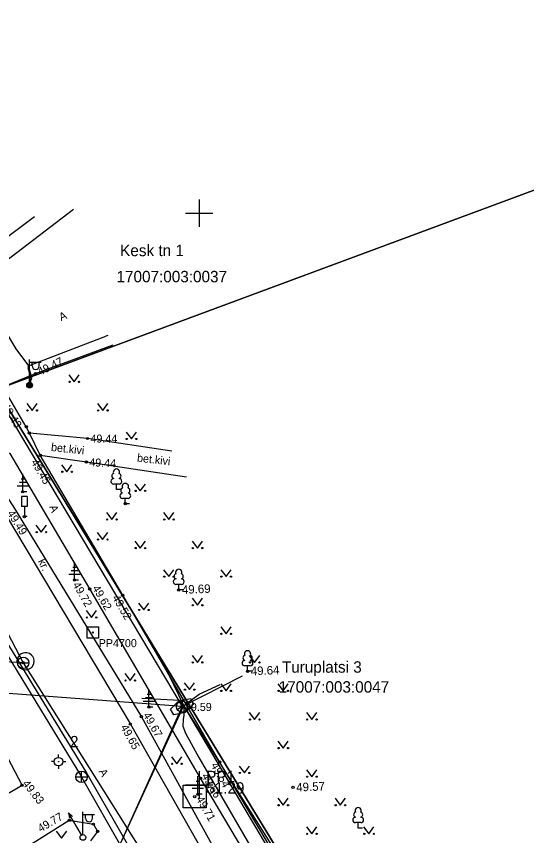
# Model space of a CAD drawing. Extents: x 641349 to 641717, y 6455477 to 6455943.
# Drawn here: x 641484 to 641528.6, y 6455795.6 to 6455867.2 of the extents above; entities that cross this region are included whole.
import ezdxf

# ---------------------------------------------------------------- set-up
doc = ezdxf.new("R2010")
doc.units = 0
for name, color, linetype in [('ALUSVORK', 7, 'Continuous'), ('HALJASTUS', 7, 'Continuous'), ('HOONEDET', 7, 'Continuous'), ('KKAEV', 7, 'Continuous'), ('KORGUS', 7, 'Continuous'), ('KTRASS', 7, 'Continuous'), ('LIIKLUS', 7, 'Continuous'), ('MPKAABEL', 7, 'Continuous'), ('MPOHULIIN', 7, 'Continuous'), ('PIIR', 7, 'Continuous'), ('POST', 7, 'Continuous'), ('PUU', 7, 'Continuous'), ('SIKAEV', 7, 'Continuous'), ('SITRASS', 7, 'Continuous'), ('TEE', 7, 'Continuous'), ('VKAEV', 7, 'Continuous'), ('VORK', 7, 'Continuous'), ('VTRASS', 7, 'Continuous')]:
    doc.layers.add(name, color=color, linetype=linetype)

# ---------------------------------------------------------------- blocks, each defined once
blk = doc.blocks.new('MURU')
at = {"layer": 'HALJASTUS'}
for p, q in [((-0.93, 1.21), (0, 0)), ((0, 0), (0.89, 1.21))]:
    blk.add_line(p, q, dxfattribs=at)
for centre in [(-0.8, 0), (0.86, 0)]:
    blk.add_circle(centre, 0.11, dxfattribs=at)
blk = doc.blocks.new('KOHPP')
at = {"layer": 'ALUSVORK'}
blk.add_lwpolyline([(-1, 1), (1, 1), (1, -1), (-1, -1)], close=True, dxfattribs=at)
blk.add_circle((0, 0), 0.1, dxfattribs=at)

msp = doc.modelspace()

# ---------------------------------------------------------------- linework, layer by layer
at = {"layer": 'ALUSVORK'}
for p, q in [((641487.335, 6455802.036), (641487.085, 6455802.036)), ((641487.71, 6455802.411), (641487.71, 6455802.661)), ((641488.085, 6455802.036), (641488.335, 6455802.036)), ((641487.71, 6455801.661), (641487.71, 6455801.411))]:
    msp.add_line(p, q, dxfattribs=at)
msp.add_lwpolyline([(641490.21, 6455813.83), (641491.21, 6455813.83), (641491.21, 6455812.83), (641490.21, 6455812.83)], close=True, dxfattribs=at)
msp.add_lwpolyline([(641490.21, 6455813.83), (641491.21, 6455813.83), (641491.21, 6455812.83), (641490.21, 6455812.83)], close=True, dxfattribs=at)
msp.add_lwpolyline([(641490.21, 6455813.83), (641491.21, 6455813.83), (641491.21, 6455812.83), (641490.21, 6455812.83)], close=True, dxfattribs=at)
for centre, radius in [((641490.71, 6455813.33), 0.05), ((641490.71, 6455813.33), 0.05), ((641490.71, 6455813.33), 0.05), ((641487.71, 6455802.036), 0.375), ((641487.71, 6455802.036), 0.022)]:
    msp.add_circle(centre, radius, dxfattribs=at)
at = {"layer": 'HALJASTUS'}
for p, q in [((641484.928, 6455833.359), (641485.392, 6455832.752)), ((641485.392, 6455832.752), (641485.837, 6455833.359)), ((641491.108, 6455833.357), (641491.572, 6455832.751)), ((641491.572, 6455832.751), (641492.017, 6455833.357)), ((641493.608, 6455830.857), (641494.072, 6455830.251)), ((641494.072, 6455830.251), (641494.517, 6455830.857)), ((641487.971, 6455827.995), (641488.434, 6455827.388)), ((641488.434, 6455827.388), (641488.88, 6455827.995)), ((641494.391, 6455826.314), (641494.854, 6455825.707)), ((641494.854, 6455825.707), (641495.3, 6455826.314)), ((641491.891, 6455823.817), (641492.354, 6455823.211)), ((641492.354, 6455823.211), (641492.8, 6455823.817)), ((641496.89, 6455823.817), (641497.353, 6455823.211)), ((641497.353, 6455823.211), (641497.799, 6455823.817)), ((641485.729, 6455822.71), (641486.192, 6455822.104)), ((641486.192, 6455822.104), (641486.638, 6455822.71)), ((641491.093, 6455822.07), (641491.557, 6455821.463)), ((641491.557, 6455821.463), (641492.002, 6455822.07)), ((641494.391, 6455821.317), (641494.854, 6455820.711)), ((641494.854, 6455820.711), (641495.3, 6455821.317)), ((641499.39, 6455821.317), (641499.853, 6455820.711)), ((641499.853, 6455820.711), (641500.299, 6455821.317)), ((641496.89, 6455818.821), (641497.353, 6455818.214)), ((641497.353, 6455818.214), (641497.799, 6455818.821)), ((641501.889, 6455818.821), (641502.352, 6455818.214)), ((641502.352, 6455818.214), (641502.798, 6455818.821)), ((641494.696, 6455815.905), (641495.16, 6455815.298)), ((641495.16, 6455815.298), (641495.605, 6455815.905)), ((641499.39, 6455816.321), (641499.853, 6455815.714)), ((641499.853, 6455815.714), (641500.299, 6455816.321)), ((641490.115, 6455815.246), (641490.578, 6455814.639)), ((641490.578, 6455814.639), (641491.024, 6455815.246)), ((641501.889, 6455813.824), (641502.352, 6455813.217)), ((641502.352, 6455813.217), (641502.798, 6455813.824)), ((641499.39, 6455811.324), (641499.853, 6455810.717)), ((641499.853, 6455810.717), (641500.299, 6455811.324)), ((641504.389, 6455811.324), (641504.852, 6455810.717)), ((641504.852, 6455810.717), (641505.298, 6455811.324)), ((641493.495, 6455809.74), (641493.959, 6455809.133)), ((641493.959, 6455809.133), (641494.404, 6455809.74)), ((641498.7, 6455808.939), (641499.163, 6455808.332)), ((641499.163, 6455808.332), (641499.609, 6455808.939)), ((641501.889, 6455808.827), (641502.352, 6455808.221)), ((641502.352, 6455808.221), (641502.798, 6455808.827)), ((641506.888, 6455808.827), (641507.351, 6455808.221)), ((641507.351, 6455808.221), (641507.797, 6455808.827)), ((641504.389, 6455806.327), (641504.852, 6455805.721)), ((641504.852, 6455805.721), (641505.298, 6455806.327)), ((641509.388, 6455806.327), (641509.851, 6455805.721)), ((641509.851, 6455805.721), (641510.297, 6455806.327)), ((641506.888, 6455803.831), (641507.351, 6455803.224)), ((641507.351, 6455803.224), (641507.797, 6455803.831)), ((641497.579, 6455802.453), (641498.042, 6455801.847)), ((641498.042, 6455801.847), (641498.488, 6455802.453)), ((641503.504, 6455801.653), (641503.967, 6455801.046)), ((641503.967, 6455801.046), (641504.413, 6455801.653)), ((641509.388, 6455801.331), (641509.851, 6455800.724)), ((641509.851, 6455800.724), (641510.297, 6455801.331)), ((641506.888, 6455798.834), (641507.351, 6455798.227)), ((641507.351, 6455798.227), (641507.797, 6455798.834)), ((641511.887, 6455798.834), (641512.35, 6455798.227)), ((641512.35, 6455798.227), (641512.796, 6455798.834)), ((641509.388, 6455796.334), (641509.851, 6455795.727)), ((641509.851, 6455795.727), (641510.297, 6455796.334)), ((641514.387, 6455796.334), (641514.85, 6455795.727)), ((641514.85, 6455795.727), (641515.296, 6455796.334)), ((641487.508, 6455795.963), (641487.971, 6455795.356)), ((641487.971, 6455795.356), (641488.417, 6455795.963))]:
    msp.add_line(p, q, dxfattribs=at)
for centre in [(641484.991, 6455832.752), (641485.819, 6455832.752), (641491.171, 6455832.751), (641491.999, 6455832.751), (641493.671, 6455830.251), (641494.499, 6455830.251), (641488.033, 6455827.388), (641488.862, 6455827.388), (641494.453, 6455825.707), (641495.282, 6455825.707), (641491.953, 6455823.211), (641492.782, 6455823.211), (641496.952, 6455823.211), (641497.781, 6455823.211), (641485.791, 6455822.104), (641486.62, 6455822.104), (641491.156, 6455821.463), (641491.985, 6455821.463), (641494.453, 6455820.711), (641495.282, 6455820.711), (641499.452, 6455820.711), (641500.281, 6455820.711), (641496.952, 6455818.214), (641497.781, 6455818.214), (641501.951, 6455818.214), (641502.78, 6455818.214), (641499.452, 6455815.714), (641500.281, 6455815.714), (641494.759, 6455815.298), (641495.588, 6455815.298), (641490.177, 6455814.639), (641491.006, 6455814.639), (641501.951, 6455813.217), (641502.78, 6455813.217), (641499.452, 6455810.717), (641500.281, 6455810.717), (641504.451, 6455810.717), (641505.28, 6455810.717), (641493.558, 6455809.133), (641494.387, 6455809.133), (641498.762, 6455808.332), (641499.591, 6455808.332), (641501.951, 6455808.221), (641502.78, 6455808.221), (641506.95, 6455808.221), (641507.779, 6455808.221), (641504.451, 6455805.721), (641505.28, 6455805.721), (641509.45, 6455805.721), (641510.279, 6455805.721), (641506.95, 6455803.224), (641507.779, 6455803.224), (641497.641, 6455801.847), (641498.47, 6455801.847), (641503.566, 6455801.046), (641504.395, 6455801.046), (641509.45, 6455800.724), (641510.279, 6455800.724), (641506.95, 6455798.227), (641507.779, 6455798.227), (641511.949, 6455798.227), (641512.778, 6455798.227), (641509.45, 6455795.727), (641510.279, 6455795.727), (641514.449, 6455795.727), (641515.278, 6455795.727)]:
    msp.add_circle(centre, 0.055, dxfattribs=at)
at = {"layer": 'KKAEV'}
for p, q in [((641489.211, 6455800.701), (641490.211, 6455800.701)), ((641489.711, 6455800.201), (641489.711, 6455801.201))]:
    msp.add_line(p, q, dxfattribs=at)
msp.add_circle((641489.711, 6455800.701), 0.5, dxfattribs=at)
at = {"layer": 'KORGUS'}
for centre in [(641485.695, 6455835.97), (641485.695, 6455835.97), (641485.172, 6455834.962), (641484.882, 6455831.321), (641485.155, 6455830.767), (641490.237, 6455830.292), (641486.109, 6455828.823), (641490.14, 6455828.239), (641484.575, 6455825.632), (641493.546, 6455824.584), (641484.716, 6455823.462), (641489.098, 6455817.913), (641490.429, 6455817.14), (641498.215, 6455817.057), (641493.322, 6455816.588), (641484.608, 6455810.683), (641504.239, 6455809.939), (641495.606, 6455806.806), (641498.503, 6455806.816), (641498.508, 6455806.85), (641494.954, 6455805.961), (641493.993, 6455805.314), (641501.786, 6455802.016), (641500.129, 6455800.591), (641484.515, 6455799.957), (641508.218, 6455799.781), (641499.896, 6455799.187), (641488.639, 6455796.91), (641490.758, 6455796.569), (641491.117, 6455795.94)]:
    msp.add_circle(centre, 0.1, dxfattribs=at)
at = {"layer": 'KTRASS'}
for points in [[(641445.798, 6455817.743), (641460.825, 6455827.017), (641470.342, 6455832.463), (641489.711, 6455800.701)], [(641490.689, 6455747.275), (641495.172, 6455742.53), (641514.762, 6455756.766), (641489.711, 6455800.701)]]:
    msp.add_lwpolyline(points, dxfattribs=at)
at = {"layer": 'LIIKLUS'}
for p, q in [((641484.466, 6455825.212), (641484.466, 6455824.362)), ((641484.966, 6455825.212), (641484.466, 6455825.212)), ((641484.966, 6455825.212), (641484.966, 6455824.362)), ((641484.966, 6455824.362), (641484.466, 6455824.362)), ((641484.716, 6455824.362), (641484.716, 6455823.462)), ((641484.966, 6455823.462), (641484.716, 6455823.462))]:
    msp.add_line(p, q, dxfattribs=at)
at = {"layer": 'MPKAABEL'}
msp.add_line((641492.019, 6455839.305), (641491.85, 6455839.24), dxfattribs=at)
for points in [[(641480.31, 6455844.41), (641480.94, 6455843.15), (641483.96, 6455838.13), (641485.08, 6455836.66), (641485.02, 6455836.5), (641485.27, 6455835.6), (641485.172, 6455834.962)], [(641485.172, 6455834.962), (641485.37, 6455835.61), (641485.09, 6455836.66), (641491.85, 6455839.24)]]:
    msp.add_lwpolyline(points, dxfattribs=at)
at = {"layer": 'MPOHULIIN'}
for p, q in [((641488.569, 6455797.565), (641488.669, 6455797.1)), ((641488.569, 6455797.565), (641488.927, 6455797.251)), ((641489.713, 6455795.627), (641488.569, 6455797.565))]:
    msp.add_line(p, q, dxfattribs=at)
at = {"layer": 'PIIR'}
for points in [[(641458.339, 6455875.692), (641482.27, 6455834.59), (641543.121, 6455857.134)], [(641589.426, 6455648.229), (641550.26, 6455712.24), (641554.42, 6455714.05), (641575.07, 6455711.45), (641604.77, 6455715.78), (641605.35, 6455722.04), (641575, 6455717.51), (641550.42, 6455720.59), (641529.94, 6455756.51), (641523.39, 6455767.25), (641482.27, 6455834.59), (641458.339, 6455875.692)], [(641543.121, 6455857.134), (641482.27, 6455834.59), (641523.39, 6455767.25), (641571.984, 6455801.982)]]:
    msp.add_lwpolyline(points, dxfattribs=at)
at = {"layer": 'POST'}
for p, q in [((641485.172, 6455835.212), (641485.172, 6455837.212)), ((641485.172, 6455836.962), (641486.172, 6455836.962)), ((641485.399, 6455836.641), (641485.399, 6455836.962)), ((641486.011, 6455836.641), (641486.011, 6455836.962)), ((641485.172, 6455834.962), (641485.172, 6455834.962)), ((641489.84, 6455795.662), (641489.84, 6455797.662)), ((641489.84, 6455797.412), (641490.84, 6455797.412)), ((641490.067, 6455797.091), (641490.067, 6455797.412)), ((641490.679, 6455797.091), (641490.679, 6455797.412))]:
    msp.add_line(p, q, dxfattribs=at)
for centre, radius in [((641485.172, 6455834.962), 0.25), ((641485.172, 6455834.962), 0.225), ((641485.172, 6455834.962), 0.2), ((641485.172, 6455834.962), 0.175), ((641485.172, 6455834.962), 0.15), ((641485.172, 6455834.962), 0.125), ((641485.172, 6455834.962), 0.1), ((641485.172, 6455834.962), 0.075), ((641485.172, 6455834.962), 0.05), ((641485.172, 6455834.962), 0.025), ((641489.84, 6455795.412), 0.25)]:
    msp.add_circle(centre, radius, dxfattribs=at)
for centre in [(641485.705, 6455836.641), (641490.373, 6455797.091)]:
    msp.add_arc(centre, 0.306, 180, 0, dxfattribs=at)
at = {"layer": 'PUU'}
for p, q in [((641484.575, 6455825.632), (641484.575, 6455827.207)), ((641484.875, 6455826.432), (641484.275, 6455826.432)), ((641484.725, 6455826.732), (641484.425, 6455826.732)), ((641485.075, 6455826.132), (641484.075, 6455826.132)), ((641493.008, 6455826.307), (641492.528, 6455826.307)), ((641492.768, 6455825.832), (641492.768, 6455826.307)), ((641493.148, 6455825.832), (641492.768, 6455825.832)), ((641484.935, 6455825.632), (641484.575, 6455825.632)), ((641493.785, 6455825.051), (641493.305, 6455825.051)), ((641493.545, 6455824.576), (641493.545, 6455825.051)), ((641493.925, 6455824.576), (641493.545, 6455824.576)), ((641489.098, 6455817.913), (641489.098, 6455819.488)), ((641489.398, 6455818.713), (641488.798, 6455818.713)), ((641489.248, 6455819.013), (641488.948, 6455819.013)), ((641489.598, 6455818.413), (641488.598, 6455818.413)), ((641489.458, 6455817.913), (641489.098, 6455817.913)), ((641498.456, 6455817.536), (641497.976, 6455817.536)), ((641498.216, 6455817.061), (641498.216, 6455817.536)), ((641498.596, 6455817.061), (641498.216, 6455817.061)), ((641504.475, 6455810.418), (641503.995, 6455810.418)), ((641504.235, 6455809.943), (641504.235, 6455810.418)), ((641504.615, 6455809.943), (641504.235, 6455809.943)), ((641495.756, 6455807.906), (641495.456, 6455807.906)), ((641495.606, 6455806.806), (641495.606, 6455808.381)), ((641496.106, 6455807.306), (641495.106, 6455807.306)), ((641495.906, 6455807.606), (641495.306, 6455807.606)), ((641495.966, 6455806.806), (641495.606, 6455806.806)), ((641499.896, 6455799.187), (641499.896, 6455800.762)), ((641500.196, 6455799.987), (641499.596, 6455799.987)), ((641500.046, 6455800.287), (641499.746, 6455800.287)), ((641500.396, 6455799.687), (641499.396, 6455799.687)), ((641500.256, 6455799.187), (641499.896, 6455799.187)), ((641514.152, 6455796.702), (641513.672, 6455796.702)), ((641513.912, 6455796.227), (641513.912, 6455796.702)), ((641514.292, 6455796.227), (641513.912, 6455796.227))]:
    msp.add_line(p, q, dxfattribs=at)
for centre, radius, start, end in [((641492.598, 6455827.005), 0.233, 109.02174, 253.14154), ((641492.768, 6455827.352), 0.277, 332.5799, 207.4201), ((641492.938, 6455827.005), 0.233, 286.85082, 70.98591), ((641492.53, 6455826.545), 0.238, 90.0016, 269.3953), ((641493.005, 6455826.545), 0.238, 270.6047, 89.9984), ((641493.375, 6455825.748), 0.233, 109.02174, 253.14154), ((641493.545, 6455826.096), 0.277, 332.5799, 207.4201), ((641493.715, 6455825.748), 0.233, 286.85082, 70.98591), ((641493.307, 6455825.288), 0.238, 90.0016, 269.3953), ((641493.782, 6455825.288), 0.238, 270.6047, 89.9984), ((641498.216, 6455818.581), 0.277, 332.5799, 207.4201), ((641497.978, 6455817.774), 0.238, 90.0016, 269.3953), ((641498.046, 6455818.234), 0.233, 109.02174, 253.14154), ((641498.386, 6455818.234), 0.233, 286.85082, 70.98591), ((641498.453, 6455817.774), 0.238, 270.6047, 89.9984), ((641504.065, 6455811.115), 0.233, 109.02174, 253.14154), ((641504.235, 6455811.463), 0.277, 332.5799, 207.4201), ((641504.406, 6455811.115), 0.233, 286.85082, 70.98591), ((641503.998, 6455810.655), 0.238, 90.0016, 269.3953), ((641504.473, 6455810.655), 0.238, 270.6047, 89.9984), ((641513.912, 6455797.747), 0.277, 332.5799, 207.4201), ((641513.674, 6455796.94), 0.238, 90.0016, 269.3953), ((641513.742, 6455797.4), 0.233, 109.02174, 253.14154), ((641514.082, 6455797.4), 0.233, 286.85082, 70.98591), ((641514.149, 6455796.94), 0.238, 270.6047, 89.9984)]:
    msp.add_arc(centre, radius, start, end, dxfattribs=at)
at = {"layer": 'SIKAEV'}
for p, q in [((641498.508, 6455807.35), (641498.508, 6455806.85)), ((641498.508, 6455806.85), (641498.093, 6455806.575)), ((641498.508, 6455806.85), (641498.923, 6455806.575))]:
    msp.add_line(p, q, dxfattribs=at)
msp.add_circle((641498.508, 6455806.85), 0.5, dxfattribs=at)
at = {"layer": 'SITRASS'}
for points in [[(641469.421, 6455855.686), (641498.508, 6455806.85), (641503.808, 6455809.529)], [(641498.65, 6455806.94), (641497.35, 6455809.66)], [(641498.508, 6455806.85), (641470.073, 6455808.988)], [(641498.65, 6455806.94), (641499.99, 6455807.95), (641501.83, 6455808.79)], [(641498.65, 6455806.94), (641498.3, 6455807.38), (641494.98, 6455807.57)], [(641497.784, 6455806.128), (641497.508, 6455806.638), (641498.232, 6455807.36), (641498.232, 6455807.36), (641499.232, 6455807.572), (641499.508, 6455807.062), (641498.784, 6455806.34), (641498.784, 6455806.34), (641497.784, 6455806.128)], [(641486.47, 6455780.23), (641492.5, 6455793.53), (641498.65, 6455806.94)], [(641498.508, 6455806.85), (641486.515, 6455780.237)], [(641498.65, 6455806.94), (641498.66, 6455806.09), (641498.61, 6455805.72), (641498.59, 6455805.13), (641498.8, 6455804.52), (641499.97, 6455802.41), (641502.82, 6455797.48), (641506.5, 6455791.16), (641511.78, 6455782.04), (641513.33, 6455779.48), (641513.88, 6455778.43), (641514.2, 6455777.62), (641514.29, 6455777.25), (641514.31, 6455776.7), (641513.79, 6455774.76), (641512.7, 6455772.04), (641510.26, 6455766.36), (641507.89, 6455761.11), (641503.8, 6455752.76), (641499.54, 6455744.78), (641495.35, 6455737.36), (641494.9, 6455736.65), (641493.39, 6455735.02), (641487.76, 6455730.527)], [(641527.327, 6455753.413), (641522.29, 6455768.79), (641515.52, 6455779.35), (641509.54, 6455789.68), (641498.65, 6455806.94)], [(641521.935, 6455768.007), (641518.75, 6455773.04), (641516.46, 6455776.91), (641498.65, 6455806.94)]]:
    msp.add_lwpolyline(points, dxfattribs=at)
at = {"layer": 'TEE'}
msp.add_line((641485.695, 6455835.974), (641492.476, 6455838.481), dxfattribs=at)
for points in [[(641484.882, 6455831.321), (641482.817, 6455834.798), (641479.819, 6455839.926), (641479.314, 6455839.532), (641478.704, 6455838.753), (641478.352, 6455837.767), (641478.075, 6455836.808), (641478.025, 6455835.751), (641478.08, 6455834.753), (641478.513, 6455832.816)], [(641519.25, 6455767.43), (641506.416, 6455789.996), (641500.129, 6455800.591), (641490.429, 6455817.14), (641483.482, 6455828.994), (641480.845, 6455829.293), (641480.174, 6455830.896), (641482.058, 6455831.223), (641479.234, 6455836.578), (641478.352, 6455837.767)], [(641482.817, 6455834.798), (641485.695, 6455835.97)], [(641478.513, 6455832.816), (641479.23, 6455830.659), (641483.127, 6455823.567), (641493.993, 6455805.314), (641502.207, 6455790.841), (641514.954, 6455769.107), (641515.996, 6455768.085), (641516.978, 6455767.619), (641518.002, 6455767.151), (641519.25, 6455767.43), (641520.877, 6455767.616), (641522.409, 6455768.731), (641523.982, 6455768.84), (641525.142, 6455768.388), (641526.619, 6455768.98)], [(641478.513, 6455832.816), (641479.742, 6455830.895), (641480.212, 6455829.808), (641483.862, 6455824.169), (641494.954, 6455805.961), (641505.223, 6455787.337), (641515.505, 6455769.483), (641516.978, 6455767.619)], [(641490.237, 6455830.292), (641485.155, 6455830.767), (641484.882, 6455831.321)], [(641486.109, 6455828.823), (641485.155, 6455830.767)], [(641497.628, 6455829.197), (641490.237, 6455830.292)], [(641520.877, 6455767.616), (641514.347, 6455780.437), (641508.494, 6455790.757), (641501.786, 6455802.016), (641493.322, 6455816.588), (641486.109, 6455828.823), (641490.14, 6455828.239)], [(641490.14, 6455828.239), (641498.883, 6455826.936)], [(641474.018, 6455819.774), (641476.994, 6455814.077), (641479.737, 6455809.01), (641480.684, 6455807.232), (641484.515, 6455799.957), (641480.023, 6455797.345)], [(641478.627, 6455790.975), (641481.977, 6455792.738), (641483.353, 6455793.588), (641488.639, 6455796.91), (641490.758, 6455796.569), (641491.117, 6455795.94), (641490.486, 6455795.117)]]:
    msp.add_lwpolyline(points, dxfattribs=at)
at = {"layer": 'VKAEV'}
msp.add_line((641484.108, 6455810.683), (641485.108, 6455810.683), dxfattribs=at)
msp.add_circle((641484.608, 6455810.683), 0.5, dxfattribs=at)
at = {"layer": 'VORK'}
for p, q in [((641500, 6455851.2), (641500, 6455848.8)), ((641498.8, 6455850), (641501.2, 6455850)), ((641500, 6455801.2), (641500, 6455798.8)), ((641498.8, 6455800), (641501.2, 6455800))]:
    msp.add_line(p, q, dxfattribs=at)
at = {"layer": 'VTRASS'}
msp.add_line((641484.608, 6455810.683), (641473.684, 6455811.242), dxfattribs=at)
for points in [[(641467.84, 6455837.834), (641475.99, 6455842.508), (641477.154, 6455843.191), (641477.953, 6455841.927), (641488.998, 6455850.352)], [(641485.592, 6455849.687), (641471.766, 6455839.306), (641469.801, 6455838.106)], [(641472.982, 6455832.896), (641484.608, 6455810.683), (641519.405, 6455755.367)], [(641481.277, 6455815.523), (641490.189, 6455801.012), (641514.779, 6455758.128), (641515.408, 6455757.427), (641538.879, 6455716.801), (641539.978, 6455714.621), (641540.132, 6455714.316), (641555.979, 6455687.192)]]:
    msp.add_lwpolyline(points, dxfattribs=at)
msp.add_lwpolyline([(641484.171, 6455811.194), (641484.094, 6455811.01), (641484.07, 6455810.864), (641484.082, 6455810.672), (641484.145, 6455810.485), (641484.242, 6455810.335), (641484.375, 6455810.21), (641484.586, 6455810.102), (641484.755, 6455810.067), (641484.975, 6455810.086), (641485.145, 6455810.139), (641485.309, 6455810.254), (641485.417, 6455810.369), (641485.535, 6455810.61), (641485.568, 6455810.815), (641485.532, 6455811.045), (641485.447, 6455811.224), (641485.35, 6455811.344), (641485.155, 6455811.485), (641484.956, 6455811.552), (641484.765, 6455811.563), (641484.6, 6455811.532), (641484.446, 6455811.466), (641484.28, 6455811.337), (641484.204, 6455811.245)], close=True, dxfattribs=at)

# ---------------------------------------------------------------- block references
at = {"layer": 'ALUSVORK'}
msp.add_blockref('KOHPP', (641499.618, 6455798.987), dxfattribs=at)
at = {"layer": 'HALJASTUS', "xscale": 0.5, "yscale": 0.5}
msp.add_blockref('MURU', (641489.073, 6455835.247), dxfattribs=at)

# ---------------------------------------------------------------- texts
at = {"layer": 'ALUSVORK'}
for s, height, p in [('PP4700', 0.7, (641491.22, 6455812.05)), ('2', 1, (641488.71, 6455803.286)), ('PP1', 1, (641500.618, 6455800.237)), ('51.29', 1, (641500.618, 6455799.237))]:
    msp.add_text(s, height=height, dxfattribs=at).set_placement(p)
at = {"layer": 'HOONEDET'}
msp.add_text('bet.kivi', height=0.7, rotation=353.61325, dxfattribs=at).set_placement((641487.02, 6455829.21))
at = {"layer": 'KORGUS'}
for s, height, rotation, p in [(' 49.47', 0.7, 26.34278, (641485.85, 6455835.66)), (' 49.43', 0.7, 301.65862, (641482.58, 6455833.34)), (' 49.44', 0.7, 359.79466, (641490.24, 6455829.94)), (' 49.44', 0.7, 357.19123, (641490.12, 6455827.89)), (' 49.45', 0.7, 300.24533, (641485.14, 6455828.46)), (' 49.49', 0.7, 301.85625, (641483.04, 6455823.98)), (' 49.72', 0.7, 299.71324, (641488.79, 6455817.74)), (' 49.62', 0.7, 300.05171, (641490.5, 6455817.45)), (' 49.69', 0.75, 2.56078, (641498.232, 6455816.682)), (' 49.52', 0.7, 300.18253, (641492.24, 6455816.6)), (' 49.64', 0.75, 2.56078, (641504.256, 6455809.564)), (' 49.67', 0.7, 299.27295, (641494.95, 6455806.35)), (' 49.65', 0.7, 298.96244, (641492.98, 6455805.29)), (' 49.54', 0.7, 298.74103, (641500.88, 6455801.96)), (' 49.66', 0.7, 300.94959, (641500.05, 6455801.01)), (' 49.83', 0.7, 307.9642, (641484.35, 6455800.3)), (' 49.57', 0.75, 2.56078, (641508.234, 6455799.402)), (' 49.71', 0.7, 299.61988, (641499.59, 6455799.01)), (' 49.77', 0.7, 30.43759, (641485.91, 6455795.71))]:
    msp.add_text(s, height=height, rotation=rotation, dxfattribs=at).set_placement(p)
msp.add_text(' 49.59', height=0.7, dxfattribs=at).set_placement((641498.5, 6455806.47))
at = {"layer": 'PIIR'}
for s, height, p in [('Kesk tn 1', 1, (641493.092, 6455846.238)), ('17007:003:0037', 0.99996, (641492.776, 6455843.952)), ('Turuplatsi 3', 0.99996, (641507.24, 6455809.815)), ('17007:003:0047', 0.99996, (641506.96, 6455808.072))]:
    msp.add_text(s, height=height, dxfattribs=at).set_placement(p)
at = {"layer": 'TEE'}
for s, rotation, p in [('A', 23.33282, (641487.926, 6455840.555)), ('bet.kivi', 353.61325, (641494.546, 6455828.271)), ('A', 291.03751, (641486.88, 6455824.32)), ('kr.', 294.77514, (641485.89, 6455819.58)), ('A', 298.96766, (641491.2, 6455801.18))]:
    msp.add_text(s, height=0.7, rotation=rotation, dxfattribs=at).set_placement(p)

doc.saveas('drawing.dxf')
